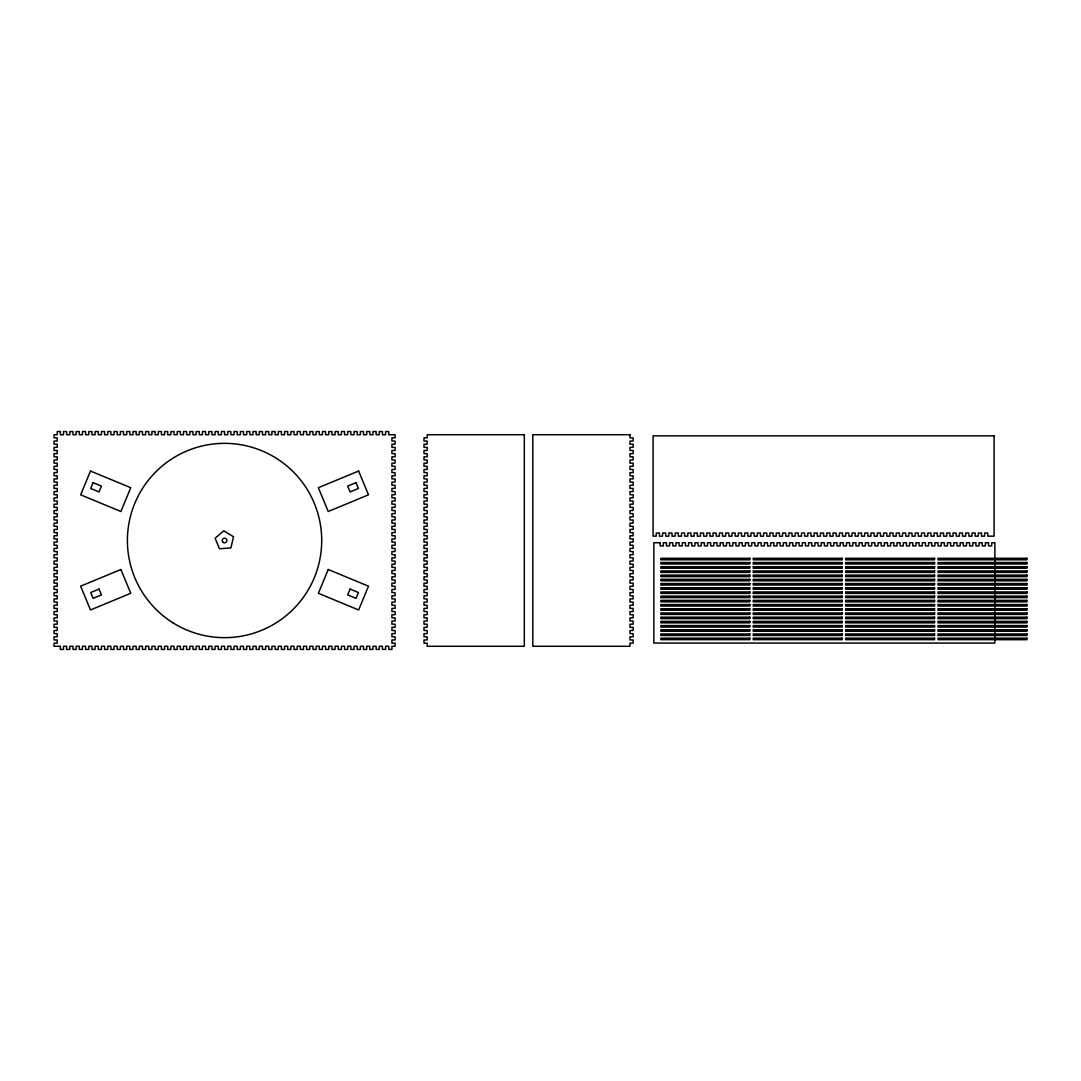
<?xml version="1.0" encoding="UTF-8"?>
<svg xmlns="http://www.w3.org/2000/svg" width="1081" height="1081" viewBox="0 0 1081 1081"><rect width="100%" height="100%" fill="white"/><g stroke="black" fill="none" stroke-linecap="round" stroke-linejoin="round"><path stroke-width="1.5" d="M233.537 536.784L230.875 547.891L219.484 548.783L215.119 538.23L223.794 530.812L233.537 536.784M90.493 471.032L80.643 494.814L120.896 511.502L130.747 487.707L90.493 471.032M93.128 482.639L90.709 488.477L99.047 491.923L101.465 486.099L93.128 482.639M328.232 569.498L318.368 593.293L358.635 609.968L368.486 586.186L328.232 569.498M350.082 589.077L347.663 594.901L356 598.361L358.419 592.523L350.082 589.077M120.896 569.498L80.643 586.186L90.493 609.968L130.747 593.293L120.896 569.498M358.635 471.032L318.368 487.707L328.232 511.502L368.486 494.814L358.635 471.032M99.047 589.077L90.709 592.523L93.128 598.361L101.465 594.901L99.047 589.077M356 482.639L347.663 486.099L350.082 491.923L358.419 488.477L356 482.639M60.36 431.562L57.212 431.562L57.212 434.724L54.05 434.724L54.05 437.873L57.212 437.873L57.212 441.034L54.05 441.034L54.05 444.196L57.212 444.196L57.212 447.345L54.05 447.345L54.05 450.507L57.212 450.507L57.212 453.669L54.05 453.669L54.05 456.817L57.212 456.817L57.212 459.979L54.05 459.979L54.05 463.141L57.212 463.141L57.212 466.289L54.05 466.289L54.05 469.451L57.212 469.451L57.212 472.613L54.05 472.613L54.05 475.775L57.212 475.775L57.212 478.924L54.05 478.924L54.05 482.085L57.212 482.085L57.212 485.247L54.05 485.247L54.05 488.396L57.212 488.396L57.212 491.558L54.05 491.558L54.05 494.72L57.212 494.72L57.212 497.868L54.05 497.868L54.05 501.03L57.212 501.03L57.212 504.192L54.05 504.192L54.05 507.34L57.212 507.34L57.212 510.502L54.05 510.502L54.05 513.664L57.212 513.664L57.212 516.813L54.05 516.813L54.05 519.975L57.212 519.975L57.212 523.136L54.05 523.136L54.05 526.285L57.212 526.285L57.212 529.447L54.05 529.447L54.05 532.609L57.212 532.609L57.212 535.757L54.05 535.757L54.05 538.919L57.212 538.919L57.212 542.081L54.05 542.081L54.05 545.243L57.212 545.243L57.212 548.391L54.05 548.391L54.05 551.553L57.212 551.553L57.212 554.715L54.05 554.715L54.05 557.864L57.212 557.864L57.212 561.025L54.05 561.025L54.05 564.187L57.212 564.187L57.212 567.336L54.05 567.336L54.05 570.498L57.212 570.498L57.212 573.66L54.05 573.66L54.05 576.808L57.212 576.808L57.212 579.97L54.05 579.97L54.05 583.132L57.212 583.132L57.212 586.28L54.05 586.28L54.05 589.442L57.212 589.442L57.212 592.604L54.05 592.604L54.05 595.753L57.212 595.753L57.212 598.915L54.05 598.915L54.05 602.076L57.212 602.076L57.212 605.225L54.05 605.225L54.05 608.387L57.212 608.387L57.212 611.549L54.05 611.549L54.05 614.711L57.212 614.711L57.212 617.859L54.05 617.859L54.05 621.021L57.212 621.021L57.212 624.183L54.05 624.183L54.05 627.331L57.212 627.331L57.212 630.493L54.05 630.493L54.05 633.655L57.212 633.655L57.212 636.804L54.05 636.804L54.05 639.966L57.212 639.966L57.212 643.127L54.05 643.127L54.05 646.276L60.36 646.276L60.36 649.438L63.522 649.438L63.522 646.276L66.684 646.276L66.684 649.438L69.833 649.438L69.833 646.276L72.995 646.276L72.995 649.438L76.156 649.438L76.156 646.276L79.305 646.276L79.305 649.438L82.467 649.438L82.467 646.276L85.629 646.276L85.629 649.438L88.791 649.438L88.791 646.276L91.939 646.276L91.939 649.438L95.101 649.438L95.101 646.276L98.263 646.276L98.263 649.438L101.411 649.438L101.411 646.276L104.573 646.276L104.573 649.438L107.735 649.438L107.735 646.276L110.884 646.276L110.884 649.438L114.046 649.438L114.046 646.276L117.207 646.276L117.207 649.438L120.356 649.438L120.356 646.276L123.518 646.276L123.518 649.438L126.68 649.438L126.68 646.276L129.828 646.276L129.828 649.438L132.99 649.438L132.99 646.276L136.152 646.276L136.152 649.438L139.3 649.438L139.3 646.276L142.462 646.276L142.462 649.438L145.624 649.438L145.624 646.276L148.773 646.276L148.773 649.438L151.935 649.438L151.935 646.276L155.096 646.276L155.096 649.438L158.258 649.438L158.258 646.276L161.407 646.276L161.407 649.438L164.569 649.438L164.569 646.276L167.731 646.276L167.731 649.438L170.879 649.438L170.879 646.276L174.041 646.276L174.041 649.438L177.203 649.438L177.203 646.276L180.351 646.276L180.351 649.438L183.513 649.438L183.513 646.276L186.675 646.276L186.675 649.438L189.824 649.438L189.824 646.276L192.986 646.276L192.986 649.438L196.147 649.438L196.147 646.276L199.296 646.276L199.296 649.438L202.458 649.438L202.458 646.276L205.62 646.276L205.62 649.438L208.768 649.438L208.768 646.276L211.93 646.276L211.93 649.438L215.092 649.438L215.092 646.276L218.24 646.276L218.24 649.438L221.402 649.438L221.402 646.276L224.564 646.276L224.564 649.438L227.726 649.438L227.726 646.276L230.875 646.276L230.875 649.438L234.036 649.438L234.036 646.276L237.198 646.276L237.198 649.438L240.347 649.438L240.347 646.276L243.509 646.276L243.509 649.438L246.671 649.438L246.671 646.276L249.819 646.276L249.819 649.438L252.981 649.438L252.981 646.276L256.143 646.276L256.143 649.438L259.291 649.438L259.291 646.276L262.453 646.276L262.453 649.438L265.615 649.438L265.615 646.276L268.764 646.276L268.764 649.438L271.926 649.438L271.926 646.276L275.087 646.276L275.087 649.438L278.236 649.438L278.236 646.276L281.398 646.276L281.398 649.438L284.56 649.438L284.56 646.276L287.708 646.276L287.708 649.438L290.87 649.438L290.87 646.276L294.032 646.276L294.032 649.438L297.194 649.438L297.194 646.276L300.342 646.276L300.342 649.438L303.504 649.438L303.504 646.276L306.666 646.276L306.666 649.438L309.815 649.438L309.815 646.276L312.977 646.276L312.977 649.438L316.138 649.438L316.138 646.276L319.287 646.276L319.287 649.438L322.449 649.438L322.449 646.276L325.611 646.276L325.611 649.438L328.759 649.438L328.759 646.276L331.921 646.276L331.921 649.438L335.083 649.438L335.083 646.276L338.231 646.276L338.231 649.438L341.393 649.438L341.393 646.276L344.555 646.276L344.555 649.438L347.704 649.438L347.704 646.276L350.866 646.276L350.866 649.438L354.028 649.438L354.028 646.276L357.176 646.276L357.176 649.438L360.338 649.438L360.338 646.276L363.5 646.276L363.5 649.438L366.662 649.438L366.662 646.276L369.81 646.276L369.81 649.438L372.972 649.438L372.972 646.276L376.134 646.276L376.134 649.438L379.282 649.438L379.282 646.276L382.444 646.276L382.444 649.438L385.606 649.438L385.606 646.276L388.755 646.276L388.755 649.438L391.917 649.438L391.917 646.276L395.078 646.276L395.078 643.127L391.917 643.127L391.917 639.966L395.078 639.966L395.078 636.804L391.917 636.804L391.917 633.655L395.078 633.655L395.078 630.493L391.917 630.493L391.917 627.331L395.078 627.331L395.078 624.183L391.917 624.183L391.917 621.021L395.078 621.021L395.078 617.859L391.917 617.859L391.917 614.711L395.078 614.711L395.078 611.549L391.917 611.549L391.917 608.387L395.078 608.387L395.078 605.225L391.917 605.225L391.917 602.076L395.078 602.076L395.078 598.915L391.917 598.915L391.917 595.753L395.078 595.753L395.078 592.604L391.917 592.604L391.917 589.442L395.078 589.442L395.078 586.28L391.917 586.28L391.917 583.132L395.078 583.132L395.078 579.97L391.917 579.97L391.917 576.808L395.078 576.808L395.078 573.66L391.917 573.66L391.917 570.498L395.078 570.498L395.078 567.336L391.917 567.336L391.917 564.187L395.078 564.187L395.078 561.025L391.917 561.025L391.917 557.864L395.078 557.864L395.078 554.715L391.917 554.715L391.917 551.553L395.078 551.553L395.078 548.391L391.917 548.391L391.917 545.243L395.078 545.243L395.078 542.081L391.917 542.081L391.917 538.919L395.078 538.919L395.078 535.757L391.917 535.757L391.917 532.609L395.078 532.609L395.078 529.447L391.917 529.447L391.917 526.285L395.078 526.285L395.078 523.136L391.917 523.136L391.917 519.975L395.078 519.975L395.078 516.813L391.917 516.813L391.917 513.664L395.078 513.664L395.078 510.502L391.917 510.502L391.917 507.34L395.078 507.34L395.078 504.192L391.917 504.192L391.917 501.03L395.078 501.03L395.078 497.868L391.917 497.868L391.917 494.72L395.078 494.72L395.078 491.558L391.917 491.558L391.917 488.396L395.078 488.396L395.078 485.247L391.917 485.247L391.917 482.085L395.078 482.085L395.078 478.924L391.917 478.924L391.917 475.775L395.078 475.775L395.078 472.613L391.917 472.613L391.917 469.451L395.078 469.451L395.078 466.289L391.917 466.289L391.917 463.141L395.078 463.141L395.078 459.979L391.917 459.979L391.917 456.817L395.078 456.817L395.078 453.669L391.917 453.669L391.917 450.507L395.078 450.507L395.078 447.345L391.917 447.345L391.917 444.196L395.078 444.196L395.078 441.034L391.917 441.034L391.917 437.873L395.078 437.873L395.078 434.724L388.755 434.724L388.755 431.562L385.606 431.562L385.606 434.724L382.444 434.724L382.444 431.562L379.282 431.562L379.282 434.724L376.134 434.724L376.134 431.562L372.972 431.562L372.972 434.724L369.81 434.724L369.81 431.562L366.662 431.562L366.662 434.724L363.5 434.724L363.5 431.562L360.338 431.562L360.338 434.724L357.176 434.724L357.176 431.562L354.028 431.562L354.028 434.724L350.866 434.724L350.866 431.562L347.704 431.562L347.704 434.724L344.555 434.724L344.555 431.562L341.393 431.562L341.393 434.724L338.231 434.724L338.231 431.562L335.083 431.562L335.083 434.724L331.921 434.724L331.921 431.562L328.759 431.562L328.759 434.724L325.611 434.724L325.611 431.562L322.449 431.562L322.449 434.724L319.287 434.724L319.287 431.562L316.138 431.562L316.138 434.724L312.977 434.724L312.977 431.562L309.815 431.562L309.815 434.724L306.666 434.724L306.666 431.562L303.504 431.562L303.504 434.724L300.342 434.724L300.342 431.562L297.194 431.562L297.194 434.724L294.032 434.724L294.032 431.562L290.87 431.562L290.87 434.724L287.708 434.724L287.708 431.562L284.56 431.562L284.56 434.724L281.398 434.724L281.398 431.562L278.236 431.562L278.236 434.724L275.087 434.724L275.087 431.562L271.926 431.562L271.926 434.724L268.764 434.724L268.764 431.562L265.615 431.562L265.615 434.724L262.453 434.724L262.453 431.562L259.291 431.562L259.291 434.724L256.143 434.724L256.143 431.562L252.981 431.562L252.981 434.724L249.819 434.724L249.819 431.562L246.671 431.562L246.671 434.724L243.509 434.724L243.509 431.562L240.347 431.562L240.347 434.724L237.198 434.724L237.198 431.562L234.036 431.562L234.036 434.724L230.875 434.724L230.875 431.562L227.726 431.562L227.726 434.724L224.564 434.724L224.564 431.562L221.402 431.562L221.402 434.724L218.24 434.724L218.24 431.562L215.092 431.562L215.092 434.724L211.93 434.724L211.93 431.562L208.768 431.562L208.768 434.724L205.62 434.724L205.62 431.562L202.458 431.562L202.458 434.724L199.296 434.724L199.296 431.562L196.147 431.562L196.147 434.724L192.986 434.724L192.986 431.562L189.824 431.562L189.824 434.724L186.675 434.724L186.675 431.562L183.513 431.562L183.513 434.724L180.351 434.724L180.351 431.562L177.203 431.562L177.203 434.724L174.041 434.724L174.041 431.562L170.879 431.562L170.879 434.724L167.731 434.724L167.731 431.562L164.569 431.562L164.569 434.724L161.407 434.724L161.407 431.562L158.258 431.562L158.258 434.724L155.096 434.724L155.096 431.562L151.935 431.562L151.935 434.724L148.773 434.724L148.773 431.562L145.624 431.562L145.624 434.724L142.462 434.724L142.462 431.562L139.3 431.562L139.3 434.724L136.152 434.724L136.152 431.562L132.99 431.562L132.99 434.724L129.828 434.724L129.828 431.562L126.68 431.562L126.68 434.724L123.518 434.724L123.518 431.562L120.356 431.562L120.356 434.724L117.207 434.724L117.207 431.562L114.046 431.562L114.046 434.724L110.884 434.724L110.884 431.562L107.735 431.562L107.735 434.724L104.573 434.724L104.573 431.562L101.411 431.562L101.411 434.724L98.263 434.724L98.263 431.562L95.101 431.562L95.101 434.724L91.939 434.724L91.939 431.562L88.791 431.562L88.791 434.724L85.629 434.724L85.629 431.562L82.467 431.562L82.467 434.724L79.305 434.724L79.305 431.562L76.156 431.562L76.156 434.724L72.995 434.724L72.995 431.562L69.833 431.562L69.833 434.724L66.684 434.724L66.684 431.562L63.522 431.562L63.522 434.724L60.36 434.724L60.36 431.562M524.312 434.724L427.157 434.724L427.157 437.873L423.995 437.873L423.995 441.034L427.157 441.034L427.157 444.196L423.995 444.196L423.995 447.345L427.157 447.345L427.157 450.507L423.995 450.507L423.995 453.669L427.157 453.669L427.157 456.817L423.995 456.817L423.995 459.979L427.157 459.979L427.157 463.141L423.995 463.141L423.995 466.289L427.157 466.289L427.157 469.451L423.995 469.451L423.995 472.613L427.157 472.613L427.157 475.775L423.995 475.775L423.995 478.924L427.157 478.924L427.157 482.085L423.995 482.085L423.995 485.247L427.157 485.247L427.157 488.396L423.995 488.396L423.995 491.558L427.157 491.558L427.157 494.72L423.995 494.72L423.995 497.868L427.157 497.868L427.157 501.03L423.995 501.03L423.995 504.192L427.157 504.192L427.157 507.34L423.995 507.34L423.995 510.502L427.157 510.502L427.157 513.664L423.995 513.664L423.995 516.813L427.157 516.813L427.157 519.975L423.995 519.975L423.995 523.136L427.157 523.136L427.157 526.285L423.995 526.285L423.995 529.447L427.157 529.447L427.157 532.609L423.995 532.609L423.995 535.757L427.157 535.757L427.157 538.919L423.995 538.919L423.995 542.081L427.157 542.081L427.157 545.243L423.995 545.243L423.995 548.391L427.157 548.391L427.157 551.553L423.995 551.553L423.995 554.715L427.157 554.715L427.157 557.864L423.995 557.864L423.995 561.025L427.157 561.025L427.157 564.187L423.995 564.187L423.995 567.336L427.157 567.336L427.157 570.498L423.995 570.498L423.995 573.66L427.157 573.66L427.157 576.808L423.995 576.808L423.995 579.97L427.157 579.97L427.157 583.132L423.995 583.132L423.995 586.28L427.157 586.28L427.157 589.442L423.995 589.442L423.995 592.604L427.157 592.604L427.157 595.753L423.995 595.753L423.995 598.915L427.157 598.915L427.157 602.076L423.995 602.076L423.995 605.225L427.157 605.225L427.157 608.387L423.995 608.387L423.995 611.549L427.157 611.549L427.157 614.711L423.995 614.711L423.995 617.859L427.157 617.859L427.157 621.021L423.995 621.021L423.995 624.183L427.157 624.183L427.157 627.331L423.995 627.331L423.995 630.493L427.157 630.493L427.157 633.655L423.995 633.655L423.995 636.804L427.157 636.804L427.157 639.966L423.995 639.966L423.995 643.127L427.157 643.127L427.157 646.276L524.312 646.276L524.312 434.724M629.98 434.724L532.825 434.724L532.825 646.276L629.98 646.276L629.98 643.127L633.142 643.127L633.142 639.966L629.98 639.966L629.98 636.804L633.142 636.804L633.142 633.655L629.98 633.655L629.98 630.493L633.142 630.493L633.142 627.331L629.98 627.331L629.98 624.183L633.142 624.183L633.142 621.021L629.98 621.021L629.98 617.859L633.142 617.859L633.142 614.711L629.98 614.711L629.98 611.549L633.142 611.549L633.142 608.387L629.98 608.387L629.98 605.225L633.142 605.225L633.142 602.076L629.98 602.076L629.98 598.915L633.142 598.915L633.142 595.753L629.98 595.753L629.98 592.604L633.142 592.604L633.142 589.442L629.98 589.442L629.98 586.28L633.142 586.28L633.142 583.132L629.98 583.132L629.98 579.97L633.142 579.97L633.142 576.808L629.98 576.808L629.98 573.66L633.142 573.66L633.142 570.498L629.98 570.498L629.98 567.336L633.142 567.336L633.142 564.187L629.98 564.187L629.98 561.025L633.142 561.025L633.142 557.864L629.98 557.864L629.98 554.715L633.142 554.715L633.142 551.553L629.98 551.553L629.98 548.391L633.142 548.391L633.142 545.243L629.98 545.243L629.98 542.081L633.142 542.081L633.142 538.919L629.98 538.919L629.98 535.757L633.142 535.757L633.142 532.609L629.98 532.609L629.98 529.447L633.142 529.447L633.142 526.285L629.98 526.285L629.98 523.136L633.142 523.136L633.142 519.975L629.98 519.975L629.98 516.813L633.142 516.813L633.142 513.664L629.98 513.664L629.98 510.502L633.142 510.502L633.142 507.34L629.98 507.34L629.98 504.192L633.142 504.192L633.142 501.03L629.98 501.03L629.98 497.868L633.142 497.868L633.142 494.72L629.98 494.72L629.98 491.558L633.142 491.558L633.142 488.396L629.98 488.396L629.98 485.247L633.142 485.247L633.142 482.085L629.98 482.085L629.98 478.924L633.142 478.924L633.142 475.775L629.98 475.775L629.98 472.613L633.142 472.613L633.142 469.451L629.98 469.451L629.98 466.289L633.142 466.289L633.142 463.141L629.98 463.141L629.98 459.979L633.142 459.979L633.142 456.817L629.98 456.817L629.98 453.669L633.142 453.669L633.142 450.507L629.98 450.507L629.98 447.345L633.142 447.345L633.142 444.196L629.98 444.196L629.98 441.034L633.142 441.034L633.142 437.873L629.98 437.873L629.98 434.724M994.101 435.846L653.086 435.846L653.086 536.162L656.235 536.162L656.235 533.001L659.396 533.001L659.396 536.162L662.558 536.162L662.558 533.001L665.707 533.001L665.707 536.162L668.869 536.162L668.869 533.001L672.031 533.001L672.031 536.162L675.193 536.162L675.193 533.001L678.341 533.001L678.341 536.162L681.503 536.162L681.503 533.001L684.665 533.001L684.665 536.162L687.813 536.162L687.813 533.001L690.975 533.001L690.975 536.162L694.137 536.162L694.137 533.001L697.286 533.001L697.286 536.162L700.447 536.162L700.447 533.001L703.609 533.001L703.609 536.162L706.758 536.162L706.758 533.001L709.92 533.001L709.92 536.162L713.082 536.162L713.082 533.001L716.23 533.001L716.23 536.162L719.392 536.162L719.392 533.001L722.554 533.001L722.554 536.162L725.702 536.162L725.702 533.001L728.864 533.001L728.864 536.162L732.026 536.162L732.026 533.001L735.175 533.001L735.175 536.162L738.337 536.162L738.337 533.001L741.498 533.001L741.498 536.162L744.66 536.162L744.66 533.001L747.809 533.001L747.809 536.162L750.971 536.162L750.971 533.001L754.133 533.001L754.133 536.162L757.281 536.162L757.281 533.001L760.443 533.001L760.443 536.162L763.605 536.162L763.605 533.001L766.753 533.001L766.753 536.162L769.915 536.162L769.915 533.001L773.077 533.001L773.077 536.162L776.226 536.162L776.226 533.001L779.387 533.001L779.387 536.162L782.549 536.162L782.549 533.001L785.698 533.001L785.698 536.162L788.86 536.162L788.86 533.001L792.022 533.001L792.022 536.162L795.17 536.162L795.17 533.001L798.332 533.001L798.332 536.162L801.494 536.162L801.494 533.001L804.642 533.001L804.642 536.162L807.804 536.162L807.804 533.001L810.966 533.001L810.966 536.162L814.128 536.162L814.128 533.001L817.277 533.001L817.277 536.162L820.438 536.162L820.438 533.001L823.6 533.001L823.6 536.162L826.749 536.162L826.749 533.001L829.911 533.001L829.911 536.162L833.073 536.162L833.073 533.001L836.221 533.001L836.221 536.162L839.383 536.162L839.383 533.001L842.545 533.001L842.545 536.162L845.693 536.162L845.693 533.001L848.855 533.001L848.855 536.162L852.017 536.162L852.017 533.001L855.166 533.001L855.166 536.162L858.328 536.162L858.328 533.001L861.489 533.001L861.489 536.162L864.638 536.162L864.638 533.001L867.8 533.001L867.8 536.162L870.962 536.162L870.962 533.001L874.124 533.001L874.124 536.162L877.272 536.162L877.272 533.001L880.434 533.001L880.434 536.162L883.596 536.162L883.596 533.001L886.744 533.001L886.744 536.162L889.906 536.162L889.906 533.001L893.068 533.001L893.068 536.162L896.217 536.162L896.217 533.001L899.378 533.001L899.378 536.162L902.54 536.162L902.54 533.001L905.689 533.001L905.689 536.162L908.851 536.162L908.851 533.001L912.013 533.001L912.013 536.162L915.161 536.162L915.161 533.001L918.323 533.001L918.323 536.162L921.485 536.162L921.485 533.001L924.633 533.001L924.633 536.162L927.795 536.162L927.795 533.001L930.957 533.001L930.957 536.162L934.106 536.162L934.106 533.001L937.268 533.001L937.268 536.162L940.429 536.162L940.429 533.001L943.591 533.001L943.591 536.162L946.74 536.162L946.74 533.001L949.902 533.001L949.902 536.162L953.064 536.162L953.064 533.001L956.212 533.001L956.212 536.162L959.374 536.162L959.374 533.001L962.536 533.001L962.536 536.162L965.684 536.162L965.684 533.001L968.846 533.001L968.846 536.162L972.008 536.162L972.008 533.001L975.157 533.001L975.157 536.162L978.319 536.162L978.319 533.001L981.48 533.001L981.48 536.162L984.629 536.162L984.629 533.001L987.791 533.001L987.791 536.162L994.101 536.162L994.101 435.846M660.167 542.743L653.843 542.743L653.843 643.06L994.871 643.06L994.871 542.743L991.709 542.743L991.709 545.905L988.561 545.905L988.561 542.743L985.399 542.743L985.399 545.905L982.237 545.905L982.237 542.743L979.089 542.743L979.089 545.905L975.927 545.905L975.927 542.743L972.765 542.743L972.765 545.905L969.616 545.905L969.616 542.743L966.455 542.743L966.455 545.905L963.293 545.905L963.293 542.743L960.144 542.743L960.144 545.905L956.982 545.905L956.982 542.743L953.82 542.743L953.82 545.905L950.658 545.905L950.658 542.743L947.51 542.743L947.51 545.905L944.348 545.905L944.348 542.743L941.186 542.743L941.186 545.905L938.038 545.905L938.038 542.743L934.876 542.743L934.876 545.905L931.714 545.905L931.714 542.743L928.565 542.743L928.565 545.905L925.404 545.905L925.404 542.743L922.242 542.743L922.242 545.905L919.093 545.905L919.093 542.743L915.931 542.743L915.931 545.905L912.769 545.905L912.769 542.743L909.621 542.743L909.621 545.905L906.459 545.905L906.459 542.743L903.297 542.743L903.297 545.905L900.149 545.905L900.149 542.743L896.987 542.743L896.987 545.905L893.825 545.905L893.825 542.743L890.663 542.743L890.663 545.905L887.515 545.905L887.515 542.743L884.353 542.743L884.353 545.905L881.191 545.905L881.191 542.743L878.042 542.743L878.042 545.905L874.88 545.905L874.88 542.743L871.718 542.743L871.718 545.905L868.57 545.905L868.57 542.743L865.408 542.743L865.408 545.905L862.246 545.905L862.246 542.743L859.098 542.743L859.098 545.905L855.936 545.905L855.936 542.743L852.774 542.743L852.774 545.905L849.625 545.905L849.625 542.743L846.464 542.743L846.464 545.905L843.302 545.905L843.302 542.743L840.153 542.743L840.153 545.905L836.991 545.905L836.991 542.743L833.829 542.743L833.829 545.905L830.681 545.905L830.681 542.743L827.519 542.743L827.519 545.905L824.357 545.905L824.357 542.743L821.195 542.743L821.195 545.905L818.047 545.905L818.047 542.743L814.885 542.743L814.885 545.905L811.723 545.905L811.723 542.743L808.574 542.743L808.574 545.905L805.413 545.905L805.413 542.743L802.251 542.743L802.251 545.905L799.102 545.905L799.102 542.743L795.94 542.743L795.94 545.905L792.778 545.905L792.778 542.743L789.63 542.743L789.63 545.905L786.468 545.905L786.468 542.743L783.306 542.743L783.306 545.905L780.158 545.905L780.158 542.743L776.996 542.743L776.996 545.905L773.834 545.905L773.834 542.743L770.685 542.743L770.685 545.905L767.524 545.905L767.524 542.743L764.362 542.743L764.362 545.905L761.213 545.905L761.213 542.743L758.051 542.743L758.051 545.905L754.889 545.905L754.889 542.743L751.727 542.743L751.727 545.905L748.579 545.905L748.579 542.743L745.417 542.743L745.417 545.905L742.255 545.905L742.255 542.743L739.107 542.743L739.107 545.905L735.945 545.905L735.945 542.743L732.783 542.743L732.783 545.905L729.634 545.905L729.634 542.743L726.473 542.743L726.473 545.905L723.311 545.905L723.311 542.743L720.162 542.743L720.162 545.905L717 545.905L717 542.743L713.838 542.743L713.838 545.905L710.69 545.905L710.69 542.743L707.528 542.743L707.528 545.905L704.366 545.905L704.366 542.743L701.218 542.743L701.218 545.905L698.056 545.905L698.056 542.743L694.894 542.743L694.894 545.905L691.745 545.905L691.745 542.743L688.583 542.743L688.583 545.905L685.422 545.905L685.422 542.743L682.26 542.743L682.26 545.905L679.111 545.905L679.111 542.743L675.949 542.743L675.949 545.905L672.787 545.905L672.787 542.743L669.639 542.743L669.639 545.905L666.477 545.905L666.477 542.743L663.315 542.743L663.315 545.905L660.167 545.905L660.167 542.743M749.836 558.296L660.856 558.296L660.856 559.809L749.836 559.809L749.836 558.296M842.207 558.296L753.227 558.296L753.227 559.809L842.207 559.809L842.207 558.296M934.579 558.296L845.599 558.296L845.599 559.809L934.579 559.809L934.579 558.296M1026.95 558.296L937.97 558.296L937.97 559.809L1026.95 559.809L1026.95 558.296M749.836 562.498L660.856 562.498L660.856 564.012L749.836 564.012L749.836 562.498M842.207 562.498L753.227 562.498L753.227 564.012L842.207 564.012L842.207 562.498M934.579 562.498L845.599 562.498L845.599 564.012L934.579 564.012L934.579 562.498M1026.95 562.498L937.97 562.498L937.97 564.012L1026.95 564.012L1026.95 562.498M749.836 566.714L660.856 566.714L660.856 568.214L749.836 568.214L749.836 566.714M842.207 566.714L753.227 566.714L753.227 568.214L842.207 568.214L842.207 566.714M934.579 566.714L845.599 566.714L845.599 568.214L934.579 568.214L934.579 566.714M1026.95 566.714L937.97 566.714L937.97 568.214L1026.95 568.214L1026.95 566.714M749.836 570.917L660.856 570.917L660.856 572.43L749.836 572.43L749.836 570.917M842.207 570.917L753.227 570.917L753.227 572.43L842.207 572.43L842.207 570.917M934.579 570.917L845.599 570.917L845.599 572.43L934.579 572.43L934.579 570.917M1026.95 570.917L937.97 570.917L937.97 572.43L1026.95 572.43L1026.95 570.917M749.836 575.119L660.856 575.119L660.856 576.632L749.836 576.632L749.836 575.119M842.207 575.119L753.227 575.119L753.227 576.632L842.207 576.632L842.207 575.119M934.579 575.119L845.599 575.119L845.599 576.632L934.579 576.632L934.579 575.119M1026.95 575.119L937.97 575.119L937.97 576.632L1026.95 576.632L1026.95 575.119M749.836 579.321L660.856 579.321L660.856 580.835L749.836 580.835L749.836 579.321M842.207 579.321L753.227 579.321L753.227 580.835L842.207 580.835L842.207 579.321M934.579 579.321L845.599 579.321L845.599 580.835L934.579 580.835L934.579 579.321M1026.95 579.321L937.97 579.321L937.97 580.835L1026.95 580.835L1026.95 579.321M749.836 583.524L660.856 583.524L660.856 585.037L749.836 585.037L749.836 583.524M842.207 583.524L753.227 583.524L753.227 585.037L842.207 585.037L842.207 583.524M934.579 583.524L845.599 583.524L845.599 585.037L934.579 585.037L934.579 583.524M1026.95 583.524L937.97 583.524L937.97 585.037L1026.95 585.037L1026.95 583.524M749.836 587.726L660.856 587.726L660.856 589.24L749.836 589.24L749.836 587.726M842.207 587.726L753.227 587.726L753.227 589.24L842.207 589.24L842.207 587.726M934.579 587.726L845.599 587.726L845.599 589.24L934.579 589.24L934.579 587.726M1026.95 587.726L937.97 587.726L937.97 589.24L1026.95 589.24L1026.95 587.726M749.836 591.929L660.856 591.929L660.856 593.442L749.836 593.442L749.836 591.929M842.207 591.929L753.227 591.929L753.227 593.442L842.207 593.442L842.207 591.929M934.579 591.929L845.599 591.929L845.599 593.442L934.579 593.442L934.579 591.929M1026.95 591.929L937.97 591.929L937.97 593.442L1026.95 593.442L1026.95 591.929M749.836 596.131L660.856 596.131L660.856 597.644L749.836 597.644L749.836 596.131M842.207 596.131L753.227 596.131L753.227 597.644L842.207 597.644L842.207 596.131M934.579 596.131L845.599 596.131L845.599 597.644L934.579 597.644L934.579 596.131M1026.95 596.131L937.97 596.131L937.97 597.644L1026.95 597.644L1026.95 596.131M749.836 600.333L660.856 600.333L660.856 601.847L749.836 601.847L749.836 600.333M842.207 600.333L753.227 600.333L753.227 601.847L842.207 601.847L842.207 600.333M934.579 600.333L845.599 600.333L845.599 601.847L934.579 601.847L934.579 600.333M1026.95 600.333L937.97 600.333L937.97 601.847L1026.95 601.847L1026.95 600.333M749.836 604.536L660.856 604.536L660.856 606.049L749.836 606.049L749.836 604.536M842.207 604.536L753.227 604.536L753.227 606.049L842.207 606.049L842.207 604.536M934.579 604.536L845.599 604.536L845.599 606.049L934.579 606.049L934.579 604.536M1026.95 604.536L937.97 604.536L937.97 606.049L1026.95 606.049L1026.95 604.536M749.836 608.738L660.856 608.738L660.856 610.252L749.836 610.252L749.836 608.738M842.207 608.738L753.227 608.738L753.227 610.252L842.207 610.252L842.207 608.738M934.579 608.738L845.599 608.738L845.599 610.252L934.579 610.252L934.579 608.738M1026.95 608.738L937.97 608.738L937.97 610.252L1026.95 610.252L1026.95 608.738M749.836 612.954L660.856 612.954L660.856 614.454L749.836 614.454L749.836 612.954M842.207 612.954L753.227 612.954L753.227 614.454L842.207 614.454L842.207 612.954M934.579 612.954L845.599 612.954L845.599 614.454L934.579 614.454L934.579 612.954M1026.95 612.954L937.97 612.954L937.97 614.454L1026.95 614.454L1026.95 612.954M749.836 617.156L660.856 617.156L660.856 618.67L749.836 618.67L749.836 617.156M842.207 617.156L753.227 617.156L753.227 618.67L842.207 618.67L842.207 617.156M934.579 617.156L845.599 617.156L845.599 618.67L934.579 618.67L934.579 617.156M1026.95 617.156L937.97 617.156L937.97 618.67L1026.95 618.67L1026.95 617.156M749.836 621.359L660.856 621.359L660.856 622.872L749.836 622.872L749.836 621.359M842.207 621.359L753.227 621.359L753.227 622.872L842.207 622.872L842.207 621.359M934.579 621.359L845.599 621.359L845.599 622.872L934.579 622.872L934.579 621.359M1026.95 621.359L937.97 621.359L937.97 622.872L1026.95 622.872L1026.95 621.359M749.836 625.561L660.856 625.561L660.856 627.075L749.836 627.075L749.836 625.561M842.207 625.561L753.227 625.561L753.227 627.075L842.207 627.075L842.207 625.561M934.579 625.561L845.599 625.561L845.599 627.075L934.579 627.075L934.579 625.561M1026.95 625.561L937.97 625.561L937.97 627.075L1026.95 627.075L1026.95 625.561M749.836 629.764L660.856 629.764L660.856 631.277L749.836 631.277L749.836 629.764M842.207 629.764L753.227 629.764L753.227 631.277L842.207 631.277L842.207 629.764M934.579 629.764L845.599 629.764L845.599 631.277L934.579 631.277L934.579 629.764M1026.95 629.764L937.97 629.764L937.97 631.277L1026.95 631.277L1026.95 629.764M749.836 633.966L660.856 633.966L660.856 635.479L749.836 635.479L749.836 633.966M842.207 633.966L753.227 633.966L753.227 635.479L842.207 635.479L842.207 633.966M934.579 633.966L845.599 633.966L845.599 635.479L934.579 635.479L934.579 633.966M1026.95 633.966L937.97 633.966L937.97 635.479L1026.95 635.479L1026.95 633.966M749.836 638.168L660.856 638.168L660.856 639.682L749.836 639.682L749.836 638.168M842.207 638.168L753.227 638.168L753.227 639.682L842.207 639.682L842.207 638.168M934.579 638.168L845.599 638.168L845.599 639.682L934.579 639.682L934.579 638.168M1026.95 638.168L937.97 638.168L937.97 639.682L1026.95 639.682L1026.95 638.168M173.014 622.859A97.155 97.155 0 0 0 321.652 543.973A97.155 97.155 0 0 0 179.014 454.682A97.155 97.155 0 0 0 173.014 622.859M223.254 542.432A2.338 2.338 0 0 0 226.888 540.662A2.338 2.338 0 0 0 223.537 538.406A2.338 2.338 0 0 0 223.254 542.432"/></g></svg>
